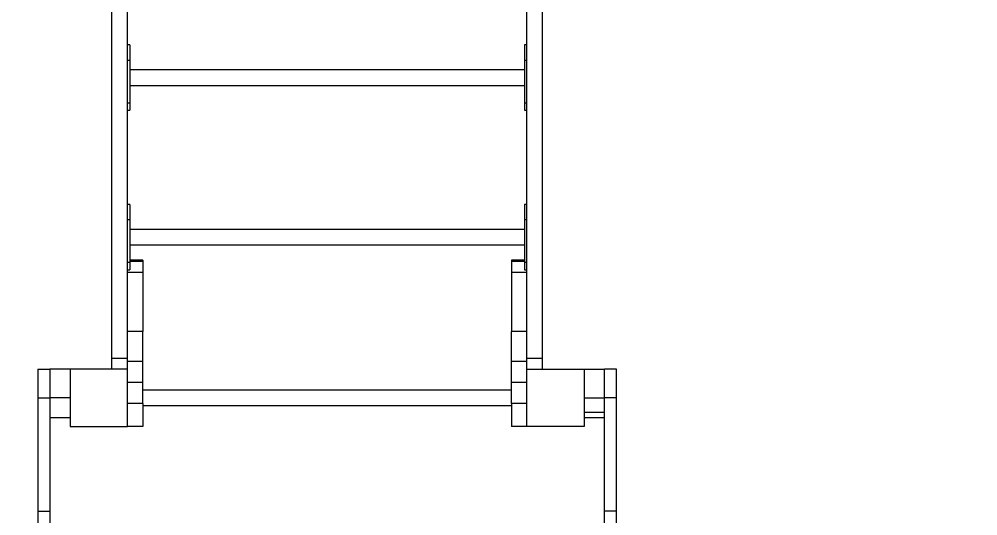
# Model space of a CAD drawing. Header units: millimetres. Extents: x -7735 to 7893, y -6545 to 6034.
# Drawn here: x -2534 to -854, y -1740 to -871 of the extents above; entities that cross this region are included whole.
import ezdxf

# ---------------------------------------------------------------- set-up
doc = ezdxf.new("R2010")
doc.units = ezdxf.units.MM
for name, color, linetype in [('DIKOM_ОБЪЕКТ', 7, 'Continuous'), ('DIKOM_РАЗМЕР_ЗОНА', 7, 'Continuous'), ('DIKOM_РАЗМЕР_ОБЪЕКТА', 7, 'Continuous')]:
    doc.layers.add(name, color=color, linetype=linetype)
doc.styles.add('style1', font='arial.ttf', dxfattribs={"width": 0.8})
doc.dimstyles.new('1-50', dxfattribs={"dimtxt": 300, "dimasz": 200, "dimexe": 100, "dimexo": 0, "dimgap": 100, "dimtad": 1, "dimtxsty": 'style1', "dimcen": 200, "dimclrd": 7, "dimclre": 7, "dimclrt": 7, "dimadec": 1, "dimazin": 2, "dimtfac": 1, "dimtmove": 0, "dimatfit": 2, "dimfxl": 0, "dimlwd": 25, "dimlwe": 18, "dimarcsym": 0})

# ---------------------------------------------------------------- blocks, each defined once
blk = doc.blocks.new('*D0')
at = {"layer": 'Defpoints', "color": 0, "transparency": 16777216}
for p in [(5893.2, 882.1), (-4595.7, 266.1), (5893.2, -5840.2)]:
    blk.add_point(p, dxfattribs=at)
at = {"layer": 'DIKOM_РАЗМЕР_ОБЪЕКТА', "color": 7, "lineweight": 18, "transparency": 16777216}
for p, q in [((5893.2, 882.1), (5893.2, -5940.2)), ((-4595.7, 266.1), (-4595.7, -5940.2))]:
    blk.add_line(p, q, dxfattribs=at)
at = {"layer": 'DIKOM_РАЗМЕР_ОБЪЕКТА', "color": 7, "lineweight": 25, "transparency": 16777216}
blk.add_line((-4395.7, -5840.2), (5693.2, -5840.2), dxfattribs=at)
at = {"layer": 'DIKOM_РАЗМЕР_ОБЪЕКТА', "color": 7, "transparency": 16777216}
for points in [[(-4395.7, -5806.8), (-4395.7, -5873.5), (-4595.7, -5840.2)], [(5693.2, -5806.8), (5693.2, -5873.5), (5893.2, -5840.2)]]:
    blk.add_solid(points, dxfattribs=at)
at = {"layer": 'DIKOM_РАЗМЕР_ОБЪЕКТА', "color": 7, "transparency": 16777216, "insert": (648.7, -5587), "char_height": 300, "attachment_point": 5, "style": 'style1'}
blk.add_mtext('10450', dxfattribs=at)
blk = doc.blocks.new('*D1')
at = {"layer": 'Defpoints', "color": 0, "transparency": 16777216}
for p in [(-1659.7, 4539), (-6636, -4006.8), (-1659.7, -4006.8)]:
    blk.add_point(p, dxfattribs=at)
at = {"layer": 'DIKOM_РАЗМЕР_ОБЪЕКТА', "color": 7, "lineweight": 18, "transparency": 16777216}
for p, q in [((-1659.7, 4539), (-6736, 4539)), ((-1659.7, -4006.8), (-6736, -4006.8))]:
    blk.add_line(p, q, dxfattribs=at)
at = {"layer": 'DIKOM_РАЗМЕР_ОБЪЕКТА', "color": 7, "lineweight": 25, "transparency": 16777216}
blk.add_line((-6636, 4339), (-6636, -3806.8), dxfattribs=at)
at = {"layer": 'DIKOM_РАЗМЕР_ОБЪЕКТА', "color": 7, "transparency": 16777216}
for points in [[(-6669.3, 4339), (-6602.6, 4339), (-6636, 4539)], [(-6669.3, -3806.8), (-6602.6, -3806.8), (-6636, -4006.8)]]:
    blk.add_solid(points, dxfattribs=at)
at = {"layer": 'DIKOM_РАЗМЕР_ОБЪЕКТА', "color": 7, "transparency": 16777216, "insert": (-6889.1, 266.1), "char_height": 300, "attachment_point": 5, "rotation": 90, "style": 'style1'}
blk.add_mtext('8550', dxfattribs=at)
blk = doc.blocks.new('*D2')
at = {"layer": 'Defpoints', "color": 0, "transparency": 16777216}
for p in [(-1994.2, 6033.9), (-7284.8, -5501.6), (-1994.2, -5501.6)]:
    blk.add_point(p, dxfattribs=at)
at = {"layer": 'DIKOM_РАЗМЕР_ЗОНА', "color": 7, "lineweight": 18, "transparency": 16777216}
for p, q in [((-1994.2, 6033.9), (-7384.8, 6033.9)), ((-1994.2, -5501.6), (-7384.8, -5501.6))]:
    blk.add_line(p, q, dxfattribs=at)
at = {"layer": 'DIKOM_РАЗМЕР_ЗОНА', "color": 7, "lineweight": 25, "transparency": 16777216}
blk.add_line((-7284.8, 5833.9), (-7284.8, -5301.6), dxfattribs=at)
at = {"layer": 'DIKOM_РАЗМЕР_ЗОНА', "color": 7, "transparency": 16777216}
for points in [[(-7318.2, 5833.9), (-7251.5, 5833.9), (-7284.8, 6033.9)], [(-7318.2, -5301.6), (-7251.5, -5301.6), (-7284.8, -5501.6)]]:
    blk.add_solid(points, dxfattribs=at)
at = {"layer": 'DIKOM_РАЗМЕР_ЗОНА', "color": 7, "transparency": 16777216, "insert": (-7538, 266.1), "char_height": 300, "attachment_point": 5, "rotation": 90, "style": 'style1'}
blk.add_mtext('11550', dxfattribs=at)
blk = doc.blocks.new('*D3')
at = {"layer": 'Defpoints', "color": 0, "transparency": 16777216}
for p in [(-6112.6, 266.1), (7893.2, 266.1), (7893.2, -6445.1)]:
    blk.add_point(p, dxfattribs=at)
at = {"layer": 'DIKOM_РАЗМЕР_ЗОНА', "color": 7, "lineweight": 18, "transparency": 16777216}
for p, q in [((-6112.6, 266.1), (-6112.6, -6545.1)), ((7893.2, 266.1), (7893.2, -6545.1))]:
    blk.add_line(p, q, dxfattribs=at)
at = {"layer": 'DIKOM_РАЗМЕР_ЗОНА', "color": 7, "lineweight": 25, "transparency": 16777216}
blk.add_line((-5912.6, -6445.1), (7693.2, -6445.1), dxfattribs=at)
at = {"layer": 'DIKOM_РАЗМЕР_ЗОНА', "color": 7, "transparency": 16777216}
for points in [[(-5912.6, -6411.8), (-5912.6, -6478.4), (-6112.6, -6445.1)], [(7693.2, -6411.8), (7693.2, -6478.4), (7893.2, -6445.1)]]:
    blk.add_solid(points, dxfattribs=at)
at = {"layer": 'DIKOM_РАЗМЕР_ЗОНА', "color": 7, "transparency": 16777216, "insert": (890.3, -6191.8), "char_height": 300, "attachment_point": 5, "style": 'style1'}
blk.add_mtext('13950', dxfattribs=at)

msp = doc.modelspace()

# ---------------------------------------------------------------- linework, layer by layer
at = {"layer": 'DIKOM_ОБЪЕКТ', "color": 7, "linetype": 'Continuous', "lineweight": 15}
for p, q in [((-2371.19, -1464.877), (-2371.19, -224.877)), ((-2344.19, -1464.877), (-2344.19, -234.353)), ((-1644.19, -1464.877), (-1644.19, -234.353)), ((-1617.19, -1464.877), (-1617.19, -224.877)), ((-2340.19, -916.143), (-2344.19, -916.143)), ((-2340.19, -916.143), (-2340.19, -943.477)), ((-1644.19, -916.143), (-1648.19, -916.143)), ((-1648.19, -916.143), (-1648.19, -943.477)), ((-2340.19, -943.477), (-2344.19, -943.477)), ((-2340.19, -943.477), (-2340.19, -1017.903)), ((-1644.19, -943.477), (-1648.19, -943.477)), ((-1648.19, -943.477), (-1648.19, -1017.903)), ((-1648.19, -959.856), (-2340.19, -959.856)), ((-2340.19, -986.856), (-1648.19, -986.856)), ((-2340.19, -1017.903), (-2344.19, -1017.903)), ((-2340.19, -1017.903), (-2340.19, -1030.568)), ((-1644.19, -1017.903), (-1648.19, -1017.903)), ((-1648.19, -1017.903), (-1648.19, -1030.568)), ((-2344.19, -1030.568), (-2340.19, -1030.568)), ((-1648.19, -1030.568), (-1644.19, -1030.568)), ((-2340.19, -1195.239), (-2344.19, -1195.239)), ((-2340.19, -1195.239), (-2340.19, -1222.574)), ((-1644.19, -1195.239), (-1648.19, -1195.239)), ((-1648.19, -1195.239), (-1648.19, -1222.574)), ((-2340.19, -1222.574), (-2344.19, -1222.574)), ((-2340.19, -1222.574), (-2340.19, -1297)), ((-1644.19, -1222.574), (-1648.19, -1222.574)), ((-1648.19, -1222.574), (-1648.19, -1297)), ((-1648.19, -1238.952), (-2340.19, -1238.952)), ((-2340.19, -1265.952), (-1648.19, -1265.952)), ((-2317.19, -1292.855), (-2340.19, -1292.855)), ((-2317.19, -1292.855), (-2317.19, -1295.164)), ((-1648.19, -1292.855), (-1671.19, -1292.855)), ((-1671.19, -1292.855), (-1671.19, -1295.164)), ((-2340.19, -1297), (-2344.19, -1297)), ((-2344.19, -1309.665), (-2340.19, -1309.665)), ((-2317.19, -1295.164), (-2340.19, -1295.164)), ((-2340.19, -1297), (-2340.19, -1309.665)), ((-2317.19, -1295.164), (-2317.19, -1314.781)), ((-1671.19, -1295.164), (-1671.19, -1314.781)), ((-1648.19, -1295.164), (-1671.19, -1295.164)), ((-1644.19, -1297), (-1648.19, -1297)), ((-1648.19, -1297), (-1648.19, -1309.665)), ((-1648.19, -1309.665), (-1644.19, -1309.665)), ((-2317.19, -1314.781), (-2344.19, -1314.781)), ((-2317.19, -1314.781), (-2317.19, -1417.961)), ((-1644.19, -1314.781), (-1671.19, -1314.781)), ((-1671.19, -1314.781), (-1671.19, -1417.961)), ((-2317.19, -1417.961), (-2344.19, -1417.961)), ((-2344.19, -1470.304), (-2344.19, -1417.961)), ((-2317.19, -1470.304), (-2317.19, -1417.961)), ((-1644.19, -1417.961), (-1671.19, -1417.961)), ((-1671.19, -1470.304), (-1671.19, -1417.961)), ((-1644.19, -1470.304), (-1644.19, -1417.961)), ((-2344.19, -1464.877), (-2371.19, -1464.877)), ((-2371.19, -1483.875), (-2371.19, -1464.877)), ((-2317.19, -1470.304), (-2344.19, -1470.304)), ((-2344.19, -1483.875), (-2344.19, -1470.304)), ((-2317.19, -1506.979), (-2317.19, -1470.304)), ((-1644.19, -1470.304), (-1671.19, -1470.304)), ((-1671.19, -1506.979), (-1671.19, -1470.304)), ((-1617.19, -1464.877), (-1644.19, -1464.877)), ((-1644.19, -1483.875), (-1644.19, -1470.304)), ((-1617.19, -1483.875), (-1617.19, -1464.877)), ((-2501.19, -1483.875), (-2480.19, -1483.875)), ((-2501.19, -1483.875), (-2501.19, -1533.866)), ((-2480.19, -1483.875), (-2480.19, -1533.866)), ((-2444.19, -1483.875), (-2480.19, -1483.875)), ((-2444.19, -1483.875), (-2444.19, -1583.875)), ((-2344.19, -1483.875), (-2444.19, -1483.875)), ((-2344.19, -1583.875), (-2344.19, -1483.875)), ((-1644.19, -1483.875), (-1544.19, -1483.875)), ((-1644.19, -1583.875), (-1644.19, -1483.875)), ((-1544.19, -1483.875), (-1544.19, -1583.875)), ((-1544.19, -1483.875), (-1508.19, -1483.875)), ((-1487.19, -1483.875), (-1508.19, -1483.875)), ((-1508.19, -1533.866), (-1508.19, -1483.875)), ((-1487.19, -1533.866), (-1487.19, -1483.875)), ((-2317.19, -1506.979), (-2344.19, -1506.979)), ((-2317.19, -1543.875), (-2317.19, -1506.979)), ((-1644.19, -1506.979), (-1671.19, -1506.979)), ((-1671.19, -1543.875), (-1671.19, -1506.979)), ((-1671.19, -1520.375), (-2317.19, -1520.375)), ((-2501.19, -1533.866), (-2480.19, -1533.866)), ((-2501.19, -1533.866), (-2501.19, -1732.058)), ((-2480.19, -1533.866), (-2480.19, -1732.058)), ((-2444.19, -1533.866), (-2480.19, -1533.866)), ((-2480.19, -1533.866), (-2480.19, -1568.875)), ((-2317.19, -1543.875), (-2344.19, -1543.875)), ((-2317.19, -1543.875), (-2317.19, -1583.875)), ((-1644.19, -1543.875), (-1671.19, -1543.875)), ((-1671.19, -1543.875), (-1671.19, -1583.875)), ((-1544.19, -1533.866), (-1508.19, -1533.866)), ((-1487.19, -1533.866), (-1508.19, -1533.866)), ((-1508.19, -1732.058), (-1508.19, -1533.866)), ((-1508.19, -1558.873), (-1508.19, -1533.866)), ((-1487.19, -1732.058), (-1487.19, -1533.866)), ((-2317.19, -1547.375), (-1671.19, -1547.375)), ((-1544.19, -1558.873), (-1508.19, -1558.873)), ((-2444.19, -1568.875), (-2480.19, -1568.875)), ((-1508.19, -1568.875), (-1544.19, -1568.875)), ((-2444.19, -1583.875), (-2344.19, -1583.875)), ((-2317.19, -1583.875), (-2344.19, -1583.875)), ((-1644.19, -1583.875), (-1671.19, -1583.875)), ((-1544.19, -1583.875), (-1644.19, -1583.875)), ((-2501.19, -1732.058), (-2480.19, -1732.058)), ((-2501.19, -1732.058), (-2501.19, -1838.097)), ((-2480.19, -1732.058), (-2480.19, -1838.097)), ((-1487.19, -1732.058), (-1508.19, -1732.058)), ((-1508.19, -1838.097), (-1508.19, -1732.058)), ((-1487.19, -1838.097), (-1487.19, -1732.058))]:
    msp.add_line(p, q, dxfattribs=at)

# ---------------------------------------------------------------- dimensions: what is measured, and where the dimension line sits
at = {"layer": 'DIKOM_РАЗМЕР_ЗОНА'}
dim = msp.add_linear_dim(base=(-7284.85, -5501.612), p1=(-1994.19, 6033.862), p2=(-1994.19, -5501.612), angle=90, text='11550', dimstyle='1-50', dxfattribs=at)
dim.commit()
dim.dimension.update_dxf_attribs({"geometry": '*D2', "text_midpoint": (-7284.85, 266.125), "dimtype": 160})
dim = msp.add_linear_dim(base=(7893.216, -6445.106), p1=(-6112.558, 266.125), p2=(7893.216, 266.125), text='13950', dimstyle='1-50', dxfattribs=at)
dim.commit()
dim.dimension.update_dxf_attribs({"geometry": '*D3', "text_midpoint": (890.329, -6445.106), "dimtype": 160})
at = {"layer": 'DIKOM_РАЗМЕР_ОБЪЕКТА'}
dim = msp.add_linear_dim(base=(-6635.972, -4006.787), p1=(-1659.723, 4539.038), p2=(-1659.723, -4006.787), angle=90, text='8550', dimstyle='1-50', dxfattribs=at)
dim.commit()
dim.dimension.update_dxf_attribs({"geometry": '*D1', "text_midpoint": (-6635.972, 266.125), "dimtype": 160})
dim = msp.add_linear_dim(base=(5893.216, -5840.173), p1=(-4595.736, 266.125), p2=(5893.216, 882.098), text='10450', dimstyle='1-50', dxfattribs=at)
dim.commit()
dim.dimension.update_dxf_attribs({"geometry": '*D0', "text_midpoint": (648.74, -5840.173), "dimtype": 160})

doc.saveas('drawing.dxf')
